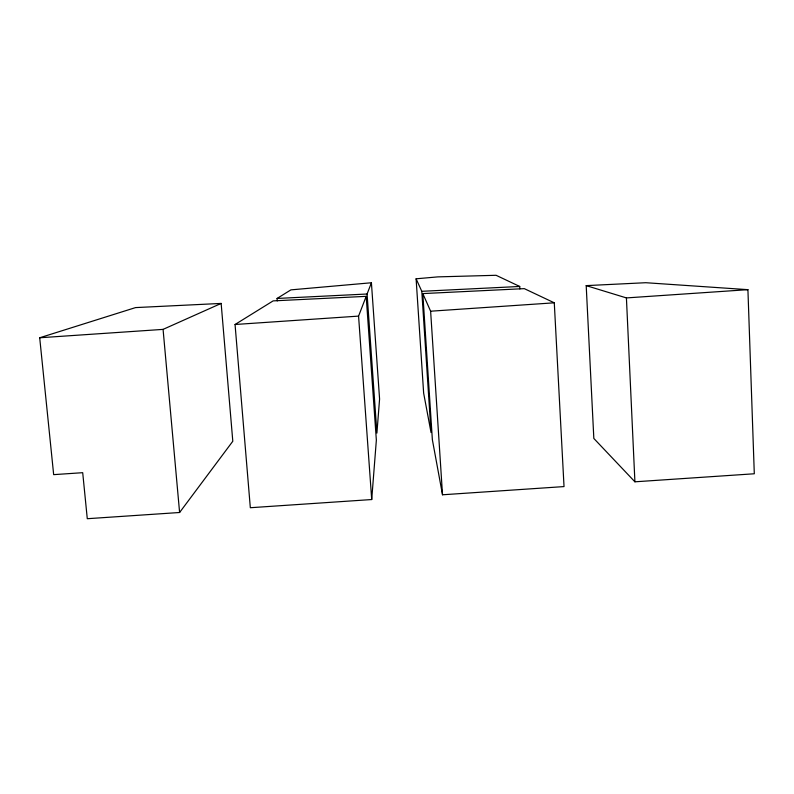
<?xml version="1.0" encoding="UTF-8"?>
<svg xmlns="http://www.w3.org/2000/svg" width="794" height="794" viewBox="0 0 794 794"><rect width="100%" height="100%" fill="white"/><g stroke="black" fill="none" stroke-linecap="round" stroke-linejoin="round"><path stroke-width="1.19" d="M371.711 499.545L376.356 440.134L366.183 296.351L273.146 300.886L235.054 324.498L250.328 507.723L371.711 499.545L358.57 316.111L366.183 296.351M371.413 282.763L379.582 399.015L376.912 433.067L367.086 294.008L371.413 282.763L290.922 289.87L277.066 298.455L277.255 300.926M179.603 512.497L232.801 441.246L221.149 303.427L135.556 307.596L39.7 337.768L53.664 474.643L82.705 472.688L87.28 518.71L179.603 512.497L163.078 329.381L221.149 303.427M416.106 278.803L421.793 291.309L431.043 432.541L423.649 393.179L416.106 278.803L437.861 276.878L496.081 275.29L519.723 286.465L519.852 288.927M39.7 337.768L163.078 329.381M235.054 324.498L358.57 316.111M422.805 293.591L430.626 311.208L554.281 302.812L564.028 486.583L442.516 494.781L432.363 439.697L422.805 293.591L524.308 288.639L554.281 302.812M586.2 285.622L626.416 297.919L747.918 289.661L754.3 473.77L634.912 481.809L593.833 438.457L586.2 285.622L645.78 282.714L747.918 289.661M277.066 298.455L367.086 294.008M421.793 291.309L519.723 286.465M430.626 311.208L442.516 494.781M626.416 297.919L634.912 481.809"/></g></svg>
